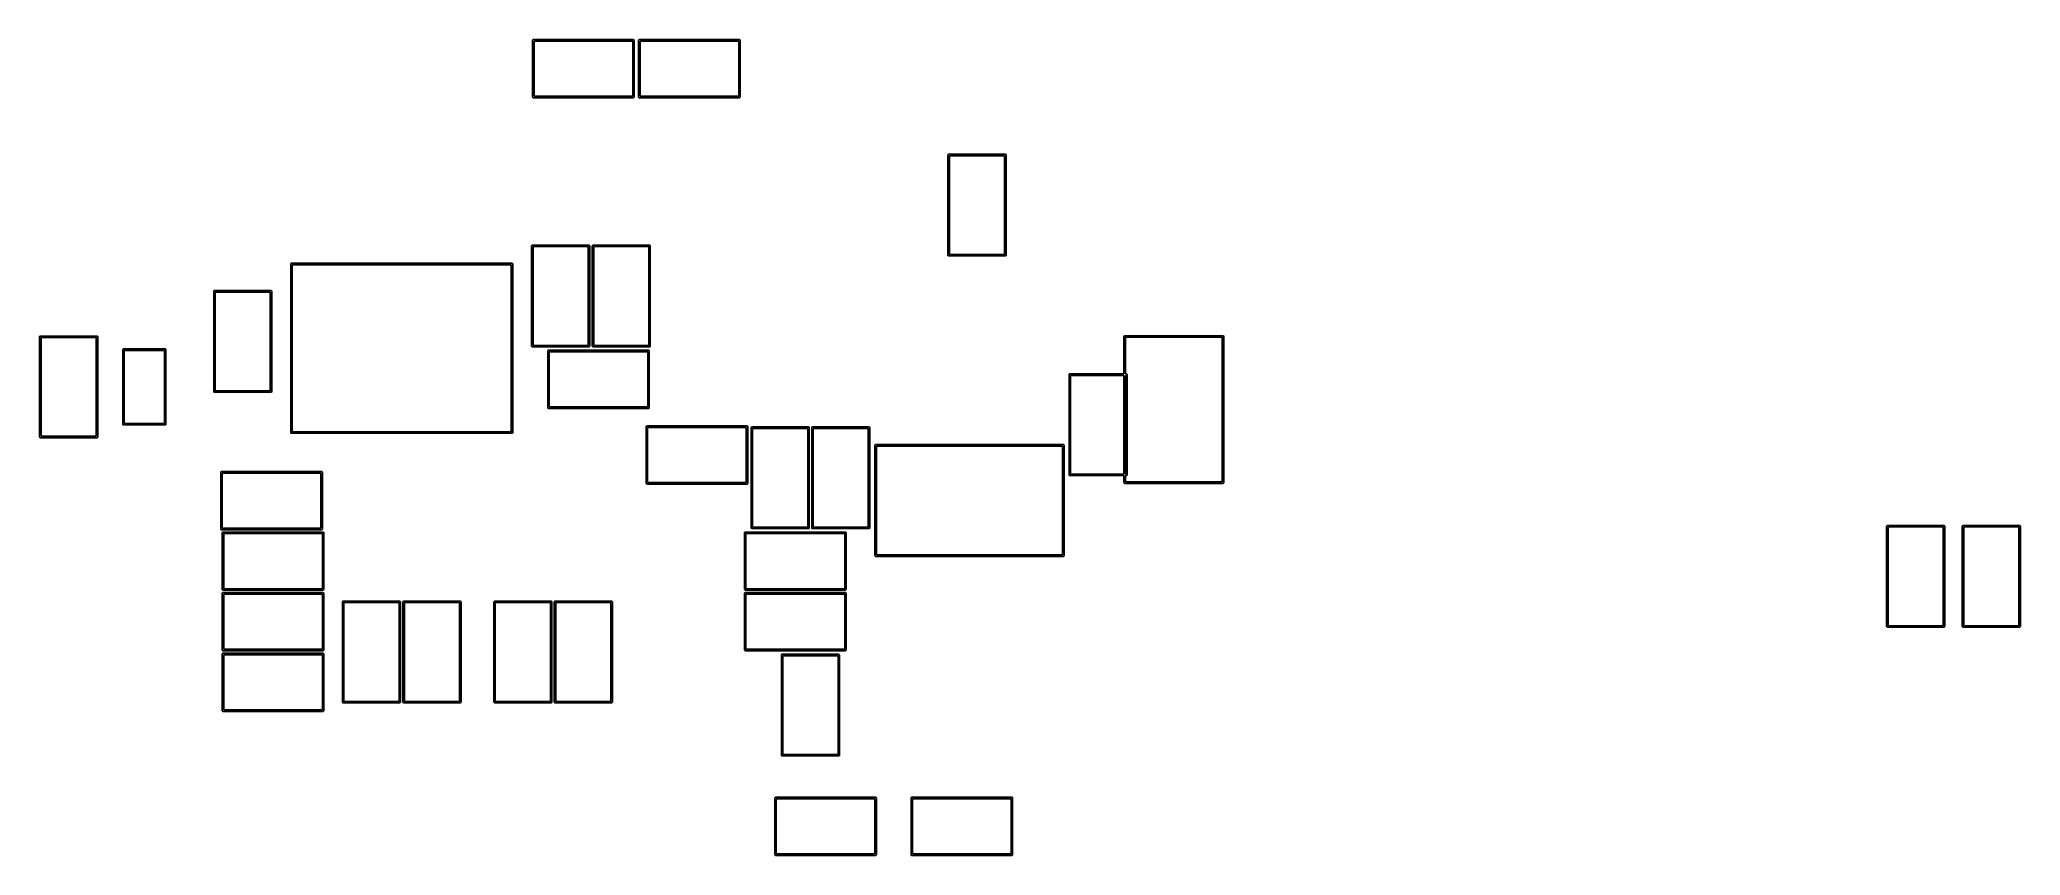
# Model space of a CAD drawing. Extents: x -0.13 to 2.49, y -0.89 to 0.19.
import ezdxf

# ---------------------------------------------------------------- set-up
doc = ezdxf.new("R2010")
doc.units = 0
doc.header["$MEASUREMENT"] = 0
doc.layers.add('BLACK', color=7, linetype='CONTINUOUS')

msp = doc.modelspace()

# ---------------------------------------------------------------- linework, layer by layer
at = {"layer": 'BLACK', "linetype": 'CONTINUOUS'}
for p, q in [((0.5229, 0.1874), (0.5232, 0.1881)), ((0.5229, 0.1126), (0.5229, 0.1874)), ((0.5232, 0.1881), (0.5239, 0.1884)), ((0.5239, 0.1884), (0.6561, 0.1884)), ((0.5248, 0.1864), (0.5248, 0.1136)), ((0.6552, 0.1864), (0.5248, 0.1864)), ((0.6552, 0.1136), (0.6552, 0.1864)), ((0.6561, 0.1884), (0.6568, 0.1881)), ((0.6568, 0.1881), (0.6571, 0.1874)), ((0.6571, 0.1874), (0.6571, 0.1126)), ((0.6629, 0.1874), (0.6632, 0.1881)), ((0.6629, 0.1126), (0.6629, 0.1874)), ((0.6632, 0.1881), (0.6639, 0.1884)), ((0.6639, 0.1884), (0.7961, 0.1884)), ((0.6648, 0.1864), (0.6648, 0.1136)), ((0.7952, 0.1864), (0.6648, 0.1864)), ((0.7952, 0.1136), (0.7952, 0.1864)), ((0.7961, 0.1884), (0.7968, 0.1881)), ((0.7968, 0.1881), (0.7971, 0.1874)), ((0.7971, 0.1874), (0.7971, 0.1126)), ((0.5232, 0.1119), (0.5229, 0.1126)), ((0.5239, 0.1116), (0.5232, 0.1119)), ((0.6561, 0.1116), (0.5239, 0.1116)), ((0.5248, 0.1136), (0.6552, 0.1136)), ((0.6568, 0.1119), (0.6561, 0.1116)), ((0.6571, 0.1126), (0.6568, 0.1119)), ((0.6632, 0.1119), (0.6629, 0.1126)), ((0.6639, 0.1116), (0.6632, 0.1119)), ((0.7961, 0.1116), (0.6639, 0.1116)), ((0.6648, 0.1136), (0.7952, 0.1136)), ((0.7968, 0.1119), (0.7961, 0.1116)), ((0.7971, 0.1126), (0.7968, 0.1119)), ((1.0716, 0.0361), (1.0719, 0.0368)), ((1.0716, -0.0961), (1.0716, 0.0361)), ((1.0719, 0.0368), (1.0726, 0.0371)), ((1.0726, 0.0371), (1.1474, 0.0371)), ((1.0736, 0.0352), (1.0736, -0.0952)), ((1.1464, 0.0352), (1.0736, 0.0352)), ((1.1464, -0.0952), (1.1464, 0.0352)), ((1.1474, 0.0371), (1.1481, 0.0368)), ((1.1481, 0.0368), (1.1484, 0.0361)), ((1.1484, 0.0361), (1.1484, -0.0961)), ((0.5216, -0.0839), (0.5219, -0.0832)), ((0.5216, -0.2161), (0.5216, -0.0839)), ((0.5219, -0.0832), (0.5226, -0.0829)), ((0.5226, -0.0829), (0.5974, -0.0829)), ((0.5236, -0.0848), (0.5236, -0.2152)), ((0.5964, -0.0848), (0.5236, -0.0848)), ((0.5964, -0.2152), (0.5964, -0.0848)), ((0.5974, -0.0829), (0.5981, -0.0832)), ((0.5981, -0.0832), (0.5984, -0.0839)), ((0.5984, -0.0839), (0.5984, -0.2161)), ((0.6016, -0.0839), (0.6019, -0.0832)), ((0.6016, -0.2161), (0.6016, -0.0839)), ((0.6019, -0.0832), (0.6026, -0.0829)), ((0.6026, -0.0829), (0.6774, -0.0829)), ((0.6036, -0.0848), (0.6036, -0.2152)), ((0.6764, -0.0848), (0.6036, -0.0848)), ((0.6764, -0.2152), (0.6764, -0.0848)), ((0.6774, -0.0829), (0.6781, -0.0832)), ((0.6781, -0.0832), (0.6784, -0.0839)), ((0.6784, -0.0839), (0.6784, -0.2161)), ((1.0719, -0.0968), (1.0716, -0.0961)), ((1.0726, -0.0971), (1.0719, -0.0968)), ((1.1474, -0.0971), (1.0726, -0.0971)), ((1.0736, -0.0952), (1.1464, -0.0952)), ((1.1481, -0.0968), (1.1474, -0.0971)), ((1.1484, -0.0961), (1.1481, -0.0968)), ((0.2033, -0.1078), (0.2036, -0.1071)), ((0.2033, -0.3302), (0.2033, -0.1078)), ((0.2036, -0.1071), (0.2043, -0.1068)), ((0.2043, -0.1068), (0.4957, -0.1068)), ((0.2053, -0.1088), (0.2053, -0.3293)), ((0.4947, -0.1088), (0.2053, -0.1088)), ((0.4947, -0.3293), (0.4947, -0.1088)), ((0.4957, -0.1068), (0.4964, -0.1071)), ((0.4964, -0.1071), (0.4967, -0.1078)), ((0.4967, -0.1078), (0.4967, -0.3302)), ((0.1016, -0.1439), (0.1019, -0.1432)), ((0.1016, -0.2761), (0.1016, -0.1439)), ((0.1019, -0.1432), (0.1026, -0.1429)), ((0.1026, -0.1429), (0.1774, -0.1429)), ((0.1036, -0.1448), (0.1036, -0.2752)), ((0.1764, -0.1448), (0.1036, -0.1448)), ((0.1764, -0.2752), (0.1764, -0.1448)), ((0.1774, -0.1429), (0.1781, -0.1432)), ((0.1781, -0.1432), (0.1784, -0.1439)), ((0.1784, -0.1439), (0.1784, -0.2761)), ((-0.1284, -0.2039), (-0.1281, -0.2032)), ((-0.1284, -0.3361), (-0.1284, -0.2039)), ((-0.1281, -0.2032), (-0.1274, -0.2029)), ((-0.1274, -0.2029), (-0.0526, -0.2029)), ((-0.1264, -0.2048), (-0.1264, -0.3352)), ((-0.0536, -0.2048), (-0.1264, -0.2048)), ((-0.0536, -0.3352), (-0.0536, -0.2048)), ((-0.0526, -0.2029), (-0.0519, -0.2032)), ((-0.0519, -0.2032), (-0.0516, -0.2039)), ((-0.0516, -0.2039), (-0.0516, -0.3361)), ((1.3041, -0.2035), (1.3043, -0.2028)), ((1.3041, -0.2529), (1.3041, -0.2035)), ((1.3043, -0.2028), (1.305, -0.2026)), ((1.305, -0.2026), (1.435, -0.2026)), ((1.306, -0.2045), (1.306, -0.2529)), ((1.434, -0.2045), (1.306, -0.2045)), ((1.434, -0.3955), (1.434, -0.2045)), ((1.435, -0.2026), (1.4357, -0.2028)), ((1.4357, -0.2028), (1.4359, -0.2035)), ((1.4359, -0.2035), (1.4359, -0.3965)), ((-0.0185, -0.2208), (-0.0183, -0.2201)), ((-0.0185, -0.3192), (-0.0185, -0.2208)), ((-0.0183, -0.2201), (-0.0176, -0.2198)), ((-0.0176, -0.2198), (0.0376, -0.2198)), ((-0.0166, -0.2218), (-0.0166, -0.3182)), ((0.0366, -0.2218), (-0.0166, -0.2218)), ((0.0366, -0.3182), (0.0366, -0.2218)), ((0.0376, -0.2198), (0.0383, -0.2201)), ((0.0383, -0.2201), (0.0385, -0.2208)), ((0.0385, -0.2208), (0.0385, -0.3192)), ((0.5219, -0.2168), (0.5216, -0.2161)), ((0.5226, -0.2171), (0.5219, -0.2168)), ((0.5974, -0.2171), (0.5226, -0.2171)), ((0.5236, -0.2152), (0.5964, -0.2152)), ((0.5429, -0.2226), (0.5432, -0.2219)), ((0.5429, -0.2974), (0.5429, -0.2226)), ((0.5432, -0.2219), (0.5439, -0.2216)), ((0.5439, -0.2216), (0.6761, -0.2216)), ((0.5448, -0.2236), (0.5448, -0.2964)), ((0.6752, -0.2236), (0.5448, -0.2236)), ((0.5981, -0.2168), (0.5974, -0.2171)), ((0.5984, -0.2161), (0.5981, -0.2168)), ((0.6019, -0.2168), (0.6016, -0.2161)), ((0.6026, -0.2171), (0.6019, -0.2168)), ((0.6774, -0.2171), (0.6026, -0.2171)), ((0.6036, -0.2152), (0.6764, -0.2152)), ((0.6752, -0.2964), (0.6752, -0.2236)), ((0.6761, -0.2216), (0.6768, -0.2219)), ((0.6768, -0.2219), (0.6771, -0.2226)), ((0.6771, -0.2226), (0.6771, -0.2974)), ((0.6781, -0.2168), (0.6774, -0.2171)), ((0.6784, -0.2161), (0.6781, -0.2168)), ((1.2316, -0.2539), (1.2319, -0.2532)), ((1.2316, -0.3861), (1.2316, -0.2539)), ((1.2319, -0.2532), (1.2326, -0.2529)), ((1.2326, -0.2529), (1.3041, -0.2529)), ((1.2336, -0.2548), (1.2336, -0.3852)), ((1.3041, -0.2548), (1.2336, -0.2548)), ((1.3041, -0.3852), (1.3041, -0.2548)), ((1.306, -0.2529), (1.3074, -0.2529)), ((1.306, -0.2548), (1.306, -0.3852)), ((1.3064, -0.2548), (1.306, -0.2548)), ((1.3064, -0.3852), (1.3064, -0.2548)), ((1.3074, -0.2529), (1.3081, -0.2532)), ((1.3081, -0.2532), (1.3084, -0.2539)), ((1.3084, -0.2539), (1.3084, -0.3861)), ((0.1019, -0.2768), (0.1016, -0.2761)), ((0.1026, -0.2771), (0.1019, -0.2768)), ((0.1774, -0.2771), (0.1026, -0.2771)), ((0.1036, -0.2752), (0.1764, -0.2752)), ((0.1781, -0.2768), (0.1774, -0.2771)), ((0.1784, -0.2761), (0.1781, -0.2768)), ((0.5432, -0.2981), (0.5429, -0.2974)), ((0.5439, -0.2984), (0.5432, -0.2981)), ((0.6761, -0.2984), (0.5439, -0.2984)), ((0.5448, -0.2964), (0.6752, -0.2964)), ((0.6768, -0.2981), (0.6761, -0.2984)), ((0.6771, -0.2974), (0.6768, -0.2981)), ((-0.1281, -0.3368), (-0.1284, -0.3361)), ((-0.1274, -0.3371), (-0.1281, -0.3368)), ((-0.0526, -0.3371), (-0.1274, -0.3371)), ((-0.1264, -0.3352), (-0.0536, -0.3352)), ((-0.0519, -0.3368), (-0.0526, -0.3371)), ((-0.0516, -0.3361), (-0.0519, -0.3368)), ((-0.0183, -0.3199), (-0.0185, -0.3192)), ((-0.0176, -0.3202), (-0.0183, -0.3199)), ((0.0376, -0.3202), (-0.0176, -0.3202)), ((-0.0166, -0.3182), (0.0366, -0.3182)), ((0.0383, -0.3199), (0.0376, -0.3202)), ((0.0385, -0.3192), (0.0383, -0.3199)), ((0.2036, -0.3309), (0.2033, -0.3302)), ((0.2043, -0.3312), (0.2036, -0.3309)), ((0.4957, -0.3312), (0.2043, -0.3312)), ((0.2053, -0.3293), (0.4947, -0.3293)), ((0.4964, -0.3309), (0.4957, -0.3312)), ((0.4967, -0.3302), (0.4964, -0.3309)), ((0.6729, -0.3226), (0.6732, -0.3219)), ((0.6729, -0.3974), (0.6729, -0.3226)), ((0.6732, -0.3219), (0.6739, -0.3216)), ((0.6739, -0.3216), (0.8061, -0.3216)), ((0.6748, -0.3236), (0.6748, -0.3964)), ((0.8052, -0.3236), (0.6748, -0.3236)), ((0.8052, -0.3964), (0.8052, -0.3236)), ((0.8061, -0.3216), (0.8068, -0.3219)), ((0.8068, -0.3219), (0.8071, -0.3226)), ((0.8071, -0.3226), (0.8071, -0.3974)), ((0.8116, -0.3239), (0.8119, -0.3232)), ((0.8116, -0.4561), (0.8116, -0.3239)), ((0.8119, -0.3232), (0.8126, -0.3229)), ((0.8126, -0.3229), (0.8874, -0.3229)), ((0.8136, -0.3248), (0.8136, -0.4552)), ((0.8864, -0.3248), (0.8136, -0.3248)), ((0.8864, -0.4552), (0.8864, -0.3248)), ((0.8874, -0.3229), (0.8881, -0.3232)), ((0.8881, -0.3232), (0.8884, -0.3239)), ((0.8884, -0.3239), (0.8884, -0.4561)), ((0.8916, -0.3239), (0.8919, -0.3232)), ((0.8916, -0.4561), (0.8916, -0.3239)), ((0.8919, -0.3232), (0.8926, -0.3229)), ((0.8926, -0.3229), (0.9674, -0.3229)), ((0.8936, -0.3248), (0.8936, -0.4552)), ((0.9664, -0.3248), (0.8936, -0.3248)), ((0.9664, -0.4552), (0.9664, -0.3248)), ((0.9674, -0.3229), (0.9681, -0.3232)), ((0.9681, -0.3232), (0.9684, -0.3239)), ((0.9684, -0.3239), (0.9684, -0.4561)), ((0.975, -0.3472), (0.9753, -0.3465)), ((0.975, -0.4928), (0.975, -0.3472)), ((0.9753, -0.3465), (0.976, -0.3462)), ((0.976, -0.3462), (1.224, -0.3462)), ((0.977, -0.3482), (0.977, -0.4919)), ((1.223, -0.3482), (0.977, -0.3482)), ((1.223, -0.4919), (1.223, -0.3482)), ((1.224, -0.3462), (1.2247, -0.3465)), ((1.2247, -0.3465), (1.225, -0.3472)), ((1.225, -0.3472), (1.225, -0.4928)), ((0.1109, -0.3829), (0.1112, -0.3822)), ((0.1109, -0.4577), (0.1109, -0.3829)), ((0.1112, -0.3822), (0.1119, -0.3819)), ((0.1119, -0.3819), (0.2442, -0.3819)), ((0.1129, -0.3839), (0.1129, -0.4567)), ((0.2432, -0.3839), (0.1129, -0.3839)), ((0.2432, -0.4567), (0.2432, -0.3839)), ((0.2442, -0.3819), (0.2449, -0.3822)), ((0.2449, -0.3822), (0.2452, -0.3829)), ((0.2452, -0.3829), (0.2452, -0.4577)), ((1.2319, -0.3868), (1.2316, -0.3861)), ((1.2326, -0.3871), (1.2319, -0.3868)), ((1.3041, -0.3871), (1.2326, -0.3871)), ((1.2336, -0.3852), (1.3041, -0.3852)), ((1.3041, -0.3965), (1.3041, -0.3871)), ((1.306, -0.3852), (1.3064, -0.3852)), ((1.3074, -0.3871), (1.306, -0.3871)), ((1.306, -0.3871), (1.306, -0.3955)), ((1.3081, -0.3868), (1.3074, -0.3871)), ((1.3084, -0.3861), (1.3081, -0.3868)), ((0.6732, -0.3981), (0.6729, -0.3974)), ((0.6739, -0.3984), (0.6732, -0.3981)), ((0.8061, -0.3984), (0.6739, -0.3984)), ((0.6748, -0.3964), (0.8052, -0.3964)), ((0.8068, -0.3981), (0.8061, -0.3984)), ((0.8071, -0.3974), (0.8068, -0.3981)), ((1.3043, -0.3972), (1.3041, -0.3965)), ((1.305, -0.3974), (1.3043, -0.3972)), ((1.435, -0.3974), (1.305, -0.3974)), ((1.306, -0.3955), (1.434, -0.3955)), ((1.4357, -0.3972), (1.435, -0.3974)), ((1.4359, -0.3965), (1.4357, -0.3972)), ((0.1112, -0.4584), (0.1109, -0.4577)), ((0.1119, -0.4587), (0.1112, -0.4584)), ((0.2442, -0.4587), (0.1119, -0.4587)), ((0.1129, -0.4567), (0.2432, -0.4567)), ((0.1129, -0.4626), (0.1132, -0.4619)), ((0.1129, -0.5374), (0.1129, -0.4626)), ((0.1132, -0.4619), (0.1139, -0.4616)), ((0.1139, -0.4616), (0.2461, -0.4616)), ((0.1148, -0.4636), (0.1148, -0.5364)), ((0.2452, -0.4636), (0.1148, -0.4636)), ((0.2449, -0.4584), (0.2442, -0.4587)), ((0.2452, -0.4577), (0.2449, -0.4584)), ((0.2452, -0.5364), (0.2452, -0.4636)), ((0.2461, -0.4616), (0.2468, -0.4619)), ((0.2468, -0.4619), (0.2471, -0.4626)), ((0.2471, -0.4626), (0.2471, -0.5374)), ((0.8029, -0.4626), (0.8032, -0.4619)), ((0.8029, -0.5374), (0.8029, -0.4626)), ((0.8032, -0.4619), (0.8039, -0.4616)), ((0.8039, -0.4616), (0.9361, -0.4616)), ((0.8048, -0.4636), (0.8048, -0.5364)), ((0.9352, -0.4636), (0.8048, -0.4636)), ((0.8119, -0.4568), (0.8116, -0.4561)), ((0.8126, -0.4571), (0.8119, -0.4568)), ((0.8874, -0.4571), (0.8126, -0.4571)), ((0.8136, -0.4552), (0.8864, -0.4552)), ((0.8881, -0.4568), (0.8874, -0.4571)), ((0.8884, -0.4561), (0.8881, -0.4568)), ((0.8919, -0.4568), (0.8916, -0.4561)), ((0.8926, -0.4571), (0.8919, -0.4568)), ((0.9674, -0.4571), (0.8926, -0.4571)), ((0.8936, -0.4552), (0.9664, -0.4552)), ((0.9352, -0.5364), (0.9352, -0.4636)), ((0.9361, -0.4616), (0.9368, -0.4619)), ((0.9368, -0.4619), (0.9371, -0.4626)), ((0.9371, -0.4626), (0.9371, -0.5374)), ((0.9681, -0.4568), (0.9674, -0.4571)), ((0.9684, -0.4561), (0.9681, -0.4568)), ((2.3116, -0.4539), (2.3119, -0.4532)), ((2.3116, -0.5861), (2.3116, -0.4539)), ((2.3119, -0.4532), (2.3126, -0.4529)), ((2.3126, -0.4529), (2.3874, -0.4529)), ((2.3136, -0.4548), (2.3136, -0.5852)), ((2.3864, -0.4548), (2.3136, -0.4548)), ((2.3864, -0.5852), (2.3864, -0.4548)), ((2.3874, -0.4529), (2.3881, -0.4532)), ((2.3881, -0.4532), (2.3884, -0.4539)), ((2.3884, -0.4539), (2.3884, -0.5861)), ((2.4116, -0.4539), (2.4119, -0.4532)), ((2.4116, -0.5861), (2.4116, -0.4539)), ((2.4119, -0.4532), (2.4126, -0.4529)), ((2.4126, -0.4529), (2.4874, -0.4529)), ((2.4136, -0.4548), (2.4136, -0.5852)), ((2.4864, -0.4548), (2.4136, -0.4548)), ((2.4864, -0.5852), (2.4864, -0.4548)), ((2.4874, -0.4529), (2.4881, -0.4532)), ((2.4881, -0.4532), (2.4884, -0.4539)), ((2.4884, -0.4539), (2.4884, -0.5861)), ((0.9753, -0.4935), (0.975, -0.4928)), ((0.976, -0.4938), (0.9753, -0.4935)), ((1.224, -0.4938), (0.976, -0.4938)), ((0.977, -0.4919), (1.223, -0.4919)), ((1.2247, -0.4935), (1.224, -0.4938)), ((1.225, -0.4928), (1.2247, -0.4935)), ((0.1132, -0.5381), (0.1129, -0.5374)), ((0.1129, -0.5426), (0.1132, -0.5419)), ((0.1129, -0.6174), (0.1129, -0.5426)), ((0.1139, -0.5384), (0.1132, -0.5381)), ((0.1132, -0.5419), (0.1139, -0.5416)), ((0.2461, -0.5384), (0.1139, -0.5384)), ((0.1139, -0.5416), (0.2461, -0.5416)), ((0.1148, -0.5364), (0.2452, -0.5364)), ((0.1148, -0.5436), (0.1148, -0.6164)), ((0.2452, -0.5436), (0.1148, -0.5436)), ((0.2452, -0.6164), (0.2452, -0.5436)), ((0.2468, -0.5381), (0.2461, -0.5384)), ((0.2461, -0.5416), (0.2468, -0.5419)), ((0.2471, -0.5374), (0.2468, -0.5381)), ((0.2468, -0.5419), (0.2471, -0.5426)), ((0.2471, -0.5426), (0.2471, -0.6174)), ((0.8032, -0.5381), (0.8029, -0.5374)), ((0.8029, -0.5426), (0.8032, -0.5419)), ((0.8029, -0.6174), (0.8029, -0.5426)), ((0.8039, -0.5384), (0.8032, -0.5381)), ((0.8032, -0.5419), (0.8039, -0.5416)), ((0.9361, -0.5384), (0.8039, -0.5384)), ((0.8039, -0.5416), (0.9361, -0.5416)), ((0.8048, -0.5364), (0.9352, -0.5364)), ((0.8048, -0.5436), (0.8048, -0.6164)), ((0.9352, -0.5436), (0.8048, -0.5436)), ((0.9352, -0.6164), (0.9352, -0.5436)), ((0.9368, -0.5381), (0.9361, -0.5384)), ((0.9361, -0.5416), (0.9368, -0.5419)), ((0.9371, -0.5374), (0.9368, -0.5381)), ((0.9368, -0.5419), (0.9371, -0.5426)), ((0.9371, -0.5426), (0.9371, -0.6174)), ((0.2716, -0.5539), (0.2719, -0.5532)), ((0.2716, -0.6861), (0.2716, -0.5539)), ((0.2719, -0.5532), (0.2726, -0.5529)), ((0.2726, -0.5529), (0.3474, -0.5529)), ((0.2736, -0.5548), (0.2736, -0.6852)), ((0.3464, -0.5548), (0.2736, -0.5548)), ((0.3464, -0.6852), (0.3464, -0.5548)), ((0.3474, -0.5529), (0.3481, -0.5532)), ((0.3481, -0.5532), (0.3484, -0.5539)), ((0.3484, -0.5539), (0.3484, -0.6861)), ((0.3516, -0.5539), (0.3519, -0.5532)), ((0.3516, -0.6861), (0.3516, -0.5539)), ((0.3519, -0.5532), (0.3526, -0.5529)), ((0.3526, -0.5529), (0.4274, -0.5529)), ((0.3536, -0.5548), (0.3536, -0.6852)), ((0.4264, -0.5548), (0.3536, -0.5548)), ((0.4264, -0.6852), (0.4264, -0.5548)), ((0.4274, -0.5529), (0.4281, -0.5532)), ((0.4281, -0.5532), (0.4284, -0.5539)), ((0.4284, -0.5539), (0.4284, -0.6861)), ((0.4716, -0.5539), (0.4719, -0.5532)), ((0.4716, -0.6861), (0.4716, -0.5539)), ((0.4719, -0.5532), (0.4726, -0.5529)), ((0.4726, -0.5529), (0.5474, -0.5529)), ((0.4736, -0.5548), (0.4736, -0.6852)), ((0.5464, -0.5548), (0.4736, -0.5548)), ((0.5464, -0.6852), (0.5464, -0.5548)), ((0.5474, -0.5529), (0.5481, -0.5532)), ((0.5481, -0.5532), (0.5484, -0.5539)), ((0.5484, -0.5539), (0.5484, -0.6861)), ((0.5516, -0.5539), (0.5519, -0.5532)), ((0.5516, -0.6861), (0.5516, -0.5539)), ((0.5519, -0.5532), (0.5526, -0.5529)), ((0.5526, -0.5529), (0.6274, -0.5529)), ((0.5536, -0.5548), (0.5536, -0.6852)), ((0.6264, -0.5548), (0.5536, -0.5548)), ((0.6264, -0.6852), (0.6264, -0.5548)), ((0.6274, -0.5529), (0.6281, -0.5532)), ((0.6281, -0.5532), (0.6284, -0.5539)), ((0.6284, -0.5539), (0.6284, -0.6861)), ((2.3119, -0.5868), (2.3116, -0.5861)), ((2.3126, -0.5871), (2.3119, -0.5868)), ((2.3874, -0.5871), (2.3126, -0.5871)), ((2.3136, -0.5852), (2.3864, -0.5852)), ((2.3881, -0.5868), (2.3874, -0.5871)), ((2.3884, -0.5861), (2.3881, -0.5868)), ((2.4119, -0.5868), (2.4116, -0.5861)), ((2.4126, -0.5871), (2.4119, -0.5868)), ((2.4874, -0.5871), (2.4126, -0.5871)), ((2.4136, -0.5852), (2.4864, -0.5852)), ((2.4881, -0.5868), (2.4874, -0.5871)), ((2.4884, -0.5861), (2.4881, -0.5868)), ((0.1132, -0.6181), (0.1129, -0.6174)), ((0.1129, -0.6226), (0.1132, -0.6219)), ((0.1129, -0.6974), (0.1129, -0.6226)), ((0.1139, -0.6184), (0.1132, -0.6181)), ((0.1132, -0.6219), (0.1139, -0.6216)), ((0.2461, -0.6184), (0.1139, -0.6184)), ((0.1139, -0.6216), (0.2461, -0.6216)), ((0.1148, -0.6164), (0.2452, -0.6164)), ((0.1148, -0.6236), (0.1148, -0.6964)), ((0.2452, -0.6236), (0.1148, -0.6236)), ((0.2452, -0.6964), (0.2452, -0.6236)), ((0.2468, -0.6181), (0.2461, -0.6184)), ((0.2461, -0.6216), (0.2468, -0.6219)), ((0.2471, -0.6174), (0.2468, -0.6181)), ((0.2468, -0.6219), (0.2471, -0.6226)), ((0.2471, -0.6226), (0.2471, -0.6974)), ((0.8032, -0.6181), (0.8029, -0.6174)), ((0.8039, -0.6184), (0.8032, -0.6181)), ((0.9361, -0.6184), (0.8039, -0.6184)), ((0.8048, -0.6164), (0.9352, -0.6164)), ((0.8516, -0.6239), (0.8519, -0.6232)), ((0.8516, -0.7561), (0.8516, -0.6239)), ((0.8519, -0.6232), (0.8526, -0.6229)), ((0.8526, -0.6229), (0.9274, -0.6229)), ((0.8536, -0.6248), (0.8536, -0.7552)), ((0.9264, -0.6248), (0.8536, -0.6248)), ((0.9264, -0.7552), (0.9264, -0.6248)), ((0.9274, -0.6229), (0.9281, -0.6232)), ((0.9281, -0.6232), (0.9284, -0.6239)), ((0.9284, -0.6239), (0.9284, -0.7561)), ((0.9368, -0.6181), (0.9361, -0.6184)), ((0.9371, -0.6174), (0.9368, -0.6181)), ((0.1132, -0.6981), (0.1129, -0.6974)), ((0.1139, -0.6984), (0.1132, -0.6981)), ((0.2461, -0.6984), (0.1139, -0.6984)), ((0.1148, -0.6964), (0.2452, -0.6964)), ((0.2468, -0.6981), (0.2461, -0.6984)), ((0.2471, -0.6974), (0.2468, -0.6981)), ((0.2719, -0.6868), (0.2716, -0.6861)), ((0.2726, -0.6871), (0.2719, -0.6868)), ((0.3474, -0.6871), (0.2726, -0.6871)), ((0.2736, -0.6852), (0.3464, -0.6852)), ((0.3481, -0.6868), (0.3474, -0.6871)), ((0.3484, -0.6861), (0.3481, -0.6868)), ((0.3519, -0.6868), (0.3516, -0.6861)), ((0.3526, -0.6871), (0.3519, -0.6868)), ((0.4274, -0.6871), (0.3526, -0.6871)), ((0.3536, -0.6852), (0.4264, -0.6852)), ((0.4281, -0.6868), (0.4274, -0.6871)), ((0.4284, -0.6861), (0.4281, -0.6868)), ((0.4719, -0.6868), (0.4716, -0.6861)), ((0.4726, -0.6871), (0.4719, -0.6868)), ((0.5474, -0.6871), (0.4726, -0.6871)), ((0.4736, -0.6852), (0.5464, -0.6852)), ((0.5481, -0.6868), (0.5474, -0.6871)), ((0.5484, -0.6861), (0.5481, -0.6868)), ((0.5519, -0.6868), (0.5516, -0.6861)), ((0.5526, -0.6871), (0.5519, -0.6868)), ((0.6274, -0.6871), (0.5526, -0.6871)), ((0.5536, -0.6852), (0.6264, -0.6852)), ((0.6281, -0.6868), (0.6274, -0.6871)), ((0.6284, -0.6861), (0.6281, -0.6868)), ((0.8519, -0.7568), (0.8516, -0.7561)), ((0.8526, -0.7571), (0.8519, -0.7568)), ((0.9274, -0.7571), (0.8526, -0.7571)), ((0.8536, -0.7552), (0.9264, -0.7552)), ((0.9281, -0.7568), (0.9274, -0.7571)), ((0.9284, -0.7561), (0.9281, -0.7568)), ((0.8429, -0.8126), (0.8432, -0.8119)), ((0.8429, -0.8874), (0.8429, -0.8126)), ((0.8432, -0.8119), (0.8439, -0.8116)), ((0.8439, -0.8116), (0.9761, -0.8116)), ((0.8448, -0.8136), (0.8448, -0.8864)), ((0.9752, -0.8136), (0.8448, -0.8136)), ((0.9752, -0.8864), (0.9752, -0.8136)), ((0.9761, -0.8116), (0.9768, -0.8119)), ((0.9768, -0.8119), (0.9771, -0.8126)), ((0.9771, -0.8126), (0.9771, -0.8874)), ((1.0229, -0.8126), (1.0232, -0.8119)), ((1.0229, -0.8874), (1.0229, -0.8126)), ((1.0232, -0.8119), (1.0239, -0.8116)), ((1.0239, -0.8116), (1.1561, -0.8116)), ((1.0248, -0.8136), (1.0248, -0.8864)), ((1.1552, -0.8136), (1.0248, -0.8136)), ((1.1552, -0.8864), (1.1552, -0.8136)), ((1.1561, -0.8116), (1.1568, -0.8119)), ((1.1568, -0.8119), (1.1571, -0.8126)), ((1.1571, -0.8126), (1.1571, -0.8874)), ((0.8432, -0.8881), (0.8429, -0.8874)), ((0.8439, -0.8884), (0.8432, -0.8881)), ((0.9761, -0.8884), (0.8439, -0.8884)), ((0.8448, -0.8864), (0.9752, -0.8864)), ((0.9768, -0.8881), (0.9761, -0.8884)), ((0.9771, -0.8874), (0.9768, -0.8881)), ((1.0232, -0.8881), (1.0229, -0.8874)), ((1.0239, -0.8884), (1.0232, -0.8881)), ((1.1561, -0.8884), (1.0239, -0.8884)), ((1.0248, -0.8864), (1.1552, -0.8864)), ((1.1568, -0.8881), (1.1561, -0.8884)), ((1.1571, -0.8874), (1.1568, -0.8881))]:
    msp.add_line(p, q, dxfattribs=at)

doc.saveas('drawing.dxf')
